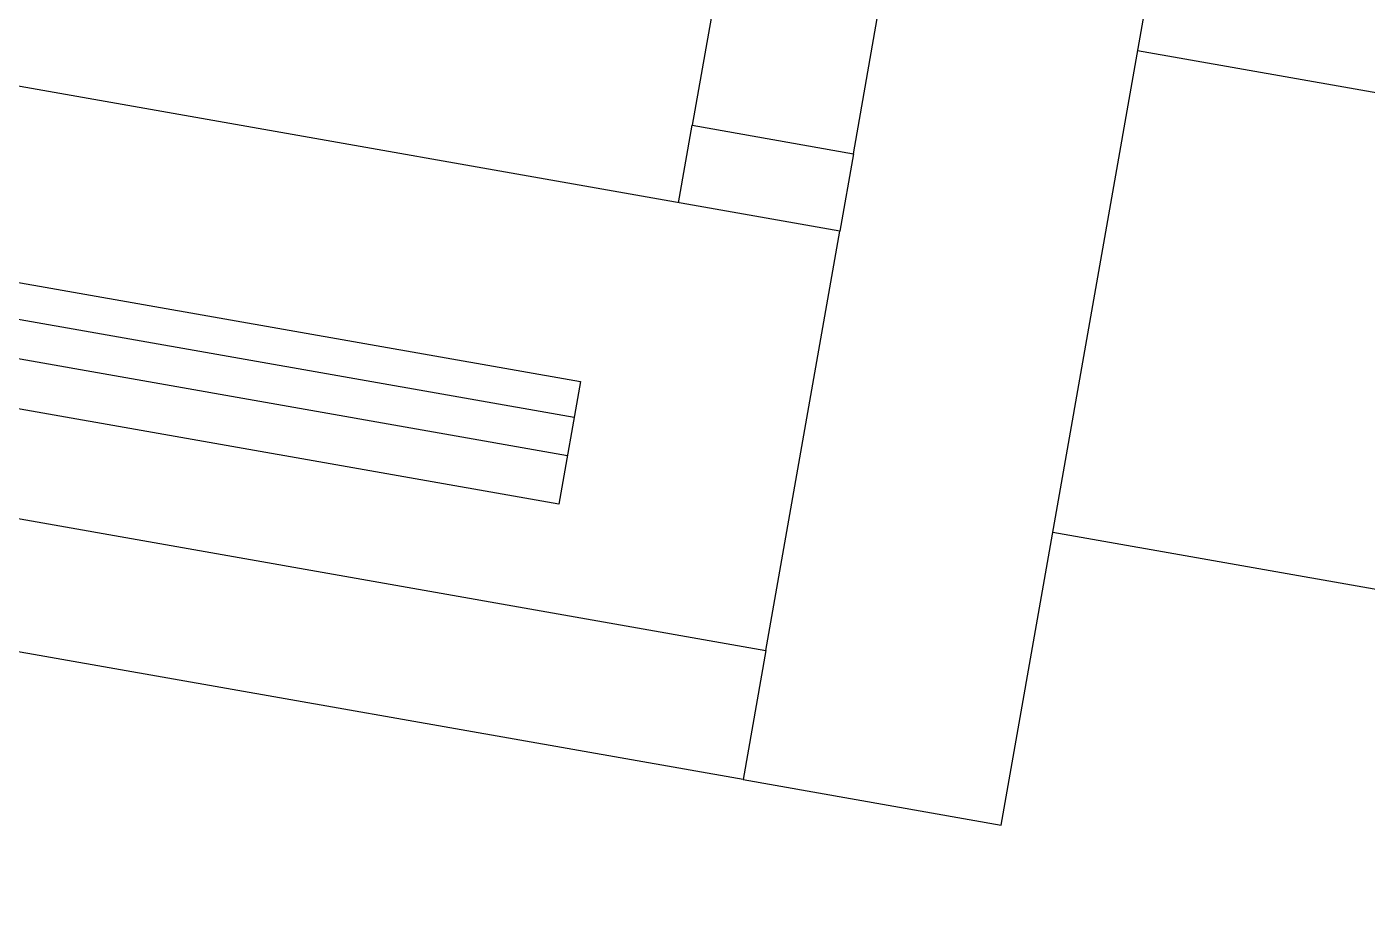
# Model space of a CAD drawing. Header units: millimetres. Extents: x -294 to 2792, y 5 to 1659.
# Drawn here: x -165.35 to -157.16, y 551 to 556.45 of the extents above; entities that cross this region are included whole.
import ezdxf

# ---------------------------------------------------------------- set-up
doc = ezdxf.new("R2010")
doc.units = ezdxf.units.MM
doc.layers.get('0').update_dxf_attribs({"lineweight": 18})

msp = doc.modelspace()

# ---------------------------------------------------------------- linework, layer by layer
at = {"color": 7, "linetype": 'Continuous', "lineweight": 25}
for p, q in [((-159.3997, 551.5784), (-158.0105, 559.4569)), ((-160.385, 555.2046), (-172.9905, 557.4273)), ((-161.1267, 556.757), (-161.2864, 555.851)), ((-160.3016, 555.6773), (-160.1419, 556.5834)), ((-151.0816, 554.9858), (-158.5662, 556.3055)), ((-171.8167, 556.0221), (-161.9686, 554.2857)), ((-161.3698, 555.3783), (-161.2864, 555.851)), ((-161.2864, 555.851), (-160.3016, 555.6773)), ((-171.1655, 555.6839), (-162.0068, 554.069)), ((-160.3016, 555.6773), (-160.385, 555.2046)), ((-162.0484, 553.8334), (-171.8964, 555.5699)), ((-162.1005, 553.538), (-171.9485, 555.2744)), ((-160.8365, 552.6441), (-160.385, 555.2046)), ((-173.442, 554.8668), (-160.8365, 552.6441)), ((-161.9686, 554.2857), (-162.1005, 553.538)), ((-160.9754, 551.8563), (-173.5809, 554.079)), ((-145.6912, 551.0039), (-159.0846, 553.3655)), ((-160.8365, 552.6441), (-160.9754, 551.8563)), ((-160.9754, 551.8563), (-159.3997, 551.5784))]:
    msp.add_line(p, q, dxfattribs=at)

doc.saveas('drawing.dxf')
